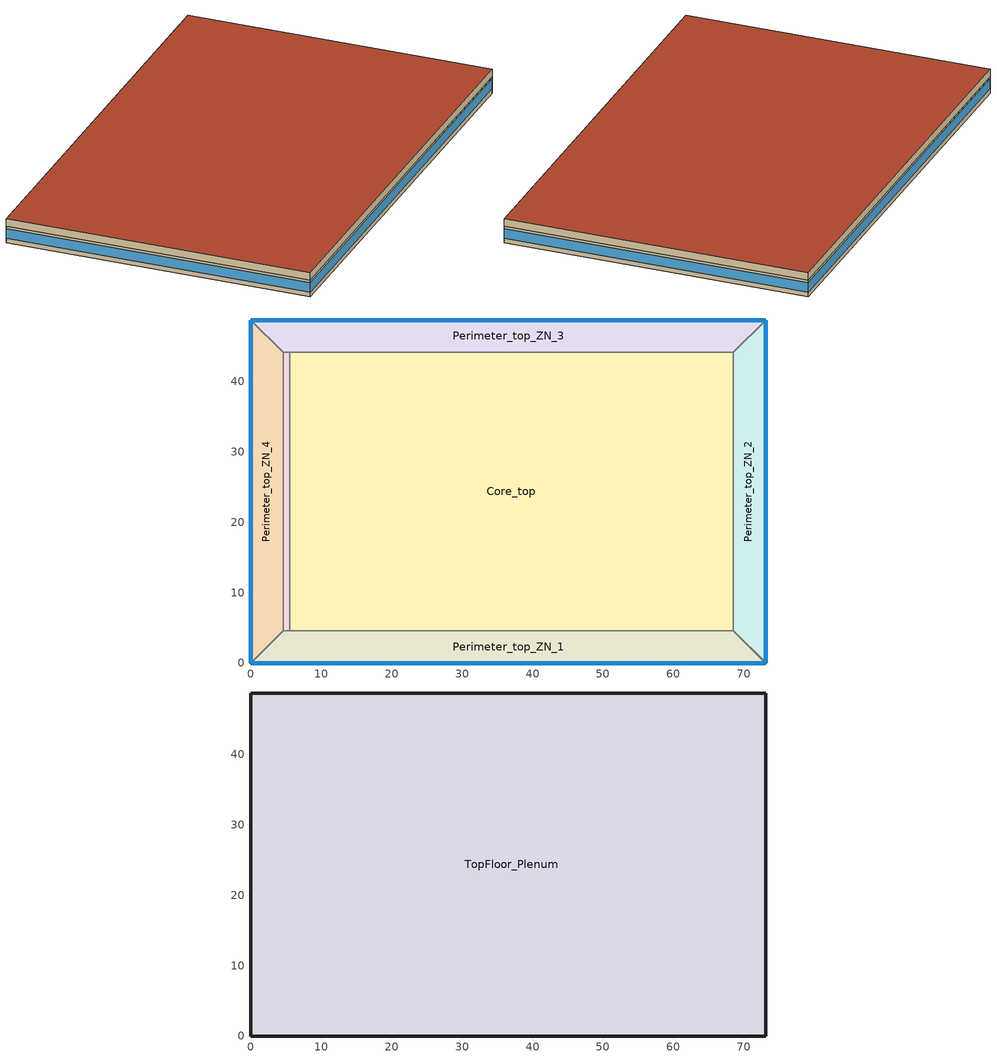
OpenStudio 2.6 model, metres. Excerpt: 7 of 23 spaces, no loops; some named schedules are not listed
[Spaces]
DataCenter_top_ZN_6
 floor adiabatic (BTAP-Int-Wall): 5.49,44.16 5.49,4.57 4.57,4.57 4.57,44.16 z43.6
 wall to Perimeter_top_ZN_4: 4.57,44.16 4.57,4.57 z43.6:46.34
 wall to Core_top: 5.49,4.57 5.49,44.16 z43.6:46.34
 wall to Perimeter_top_ZN_3: 5.49,44.16 4.57,44.16 z43.6:46.34
 wall to Perimeter_top_ZN_1: 4.57,4.57 5.49,4.57 z43.6:46.34
Perimeter_top_ZN_3
 floor adiabatic (BTAP-Int-Wall): 73.11,48.74 68.53,44.16 4.57,44.16 0,48.74 z43.6
 wall outside: 73.11,48.74 0,48.74 z43.6:46.34
 wall to Core_top: 5.49,44.16 68.53,44.16 z43.6:46.34
 wall to Perimeter_top_ZN_2: 68.53,44.16 73.11,48.74 z43.6:46.34
 wall to Perimeter_top_ZN_4: 0,48.74 4.57,44.16 z43.6:46.34
 window: 73.08,48.74 0.03,48.74 z44.36:45.94
Core_top
 floor adiabatic (BTAP-Int-Wall): 68.53,44.16 68.53,4.57 5.49,4.57 5.49,44.16 z43.6
 wall to Perimeter_top_ZN_1: 5.49,4.57 68.53,4.57 z43.6:46.34
 wall to Perimeter_top_ZN_2: 68.53,4.57 68.53,44.16 z43.6:46.34
Perimeter_top_ZN_2
 floor adiabatic (BTAP-Int-Wall): 73.11,48.74 73.11,0 68.53,4.57 68.53,44.16 z43.6
 wall outside: 73.11,0 73.11,48.74 z43.6:46.34
 wall to Perimeter_top_ZN_1: 68.53,4.57 73.11,0 z43.6:46.34
 window: 73.11,0.03 73.11,48.71 z44.36:45.94
Perimeter_top_ZN_1
 floor adiabatic (BTAP-Int-Wall): 68.53,4.57 73.11,0 0,0 4.57,4.57 z43.6
 wall outside: 0,0 73.11,0 z43.6:46.34
 wall to Perimeter_top_ZN_4: 4.57,4.57 0,0 z43.6:46.34
 window: 0.03,0 73.08,0 z44.36:45.94
Perimeter_top_ZN_4
 floor adiabatic (BTAP-Int-Wall): 0,48.74 4.57,44.16 4.57,4.57 0,0 z43.6
 wall outside: 0,48.74 0,0 z43.6:46.34
 window: 0,48.71 0,0.03 z44.36:45.94
TopFloor_Plenum
 floor to Perimeter_top_ZN_3: 73.11,48.74 68.53,44.16 4.57,44.16 0,48.74 z46.34
 floor to Perimeter_top_ZN_2: 73.11,48.74 73.11,0 68.53,4.57 68.53,44.16 z46.34
 floor to Perimeter_top_ZN_1: 68.53,4.57 73.11,0 0,0 4.57,4.57 z46.34
 floor to Perimeter_top_ZN_4: 0,48.74 4.57,44.16 4.57,4.57 0,0 z46.34
 floor to DataCenter_top_ZN_6: 5.49,44.16 5.49,4.57 4.57,4.57 4.57,44.16 z46.34
 floor to Core_top: 68.53,44.16 68.53,4.57 5.49,4.57 5.49,44.16 z46.34
 wall outside: 0,0 73.11,0 73.11,48.74 0,48.74 0,0 z46.34:47.56
 roof outside: 73.11,0 73.11,48.74 0,48.74 0,0 z47.56
[Building]
LargeOffice-CAN_BC_Vancouver.Intl.AP.718920_CWEC2016.epw created: 2019-05-17 15:21:47 +0000: North Axis {deg}=0; Default Construction Set=BTAP-Mass at hdd = 2800.0; Standards Number of Stories=13; Standards Number of Above Ground Stories=12; Standards Building Type=NECB2017_LargeOffice
[Site]
Vancouver Intl AP_BC_CAN: Latitude {deg}=49.195; Longitude {deg}=-123.184; Time Zone {hr}=-8; Elevation {m}=4.3
[Site:WaterMainsTemperature]
Calculation Method=Correlation; Annual Average Outdoor Air Temperature {C}=10.4083; Maximum Difference In Monthly Average Outdoor Air Temperatures {deltaC}=14.1
[Site:GroundTemperature:BuildingSurface]
19.527, 19.502, 19.536, 19.598, 20.002, 21.64, 22.225, 22.375, 21.449, 20.121, 19.802, 19.633
[SizingPeriod:DesignDay] Barometric Pressure {Pa}=101273; Sky Clearness=0; Rain Indicator=0; Snow Indicator=0; Day of Month=21; Daylight Saving Time Indicator=0; Humidity Indicating Type=Wetbulb; Dry-Bulb Temperature Range Modifier Type=DefaultMultipliers
Name | Maximum Dry-Bulb Temperature {C} | Daily Dry-Bulb Temperature Range {deltaC} | Humidity Indicating Conditions at Maximum Dry-Bulb | Wind Speed {m/s} | Wind Direction {deg} | Month | Day Type | Solar Model Indicator | ASHRAE Taub | ASHRAE Taud
Vancouver Intl AP Ann Clg .4% Condns DB=>MWB | 25.1 | 7.6 | 18.5 | 3.7 | 300 | 7 | SummerDesignDay | ASHRAETau | 0.359 | 2.485
Vancouver Intl AP Ann Htg 99.6% Condns DB | -6.1 | 0 | -6.1 | 3 | 100 | 12 | WinterDesignDay | ASHRAEClearSky
[Material:NoMass] Roughness=Smooth; Thermal Absorptance=0.9; Solar Absorptance=0.7
Name | Thermal Resistance {m2-K/W} | Visible Absorptance
Typical Carpet Pad | 0.21648 | 0.8
Typical Insulation 1 | 4.14482 | 0.7
Typical Insulation 2 | 2.90366 | 0.7
Typical Insulation 3 | 5.18133 | 0.7
Typical Carpet Pad 2 | 1.25503 | 0.8
Typical Carpet Pad 3 | 1.69459 | 0.8
Typical Insulation 4 | 0.476173 | 0.7
Typical Insulation 5 | 0.47619 | 0.7
[Material]
Name | Roughness | Thickness {m} | Conductivity {W/m-K} | Density {kg/m3} | Specific Heat {J/kg-K} | Thermal Absorptance | Solar Absorptance | Visible Absorptance
100mm Normalweight concrete floor | MediumSmooth | 0.1016 | 2.31 | 2322 | 832
G01 13mm gypsum board | Smooth | 0.0127 | 0.16 | 800 | 1090 | 0.9 | 0.7 | 0.5
G05 25mm wood | MediumSmooth | 0.0254 | 0.15 | 608 | 1630 | 0.9 | 0.5 | 0.5
4 in. Normalweight Concrete Floor | MediumRough | 0.1016 | 2.31 | 2322 | 832 | 0.9 | 0.7 | 0.7
1IN Stucco | Smooth | 0.0253 | 0.6918 | 1858 | 837 | 0.9 | 0.7 | 0.92
8IN CONCRETE HW RefBldg | Rough | 0.2032 | 1.311 | 2240 | 836.8 | 0.9 | 0.7 | 0.7
1/2IN Gypsum | Smooth | 0.0127 | 0.16 | 784.9 | 830 | 0.9 | 0.4 | 0.4
Metal Roof Surface; F08 Metal surface | Smooth | 0.0008 | 45.28 | 7824 | 500 | 0.9 | 0.7 | 0.7
6 in. Normalweight Concrete Floor | MediumRough | 0.1524 | 2.31 | 2322 | 832 | 0.9 | 0.7 | 0.7
[Construction]
BTAP-Int-Floor: 100mm Normalweight concrete floor, Typical Carpet Pad
BTAP-Int-Wall: G01 13mm gypsum board, G01 13mm gypsum board
BTAP-Int-Ceiling: Typical Carpet Pad, 100mm Normalweight concrete floor
BTAP-Ext-DaylightDiffuser: SimpleGlazing
BTAP-Int-Door: G05 25mm wood
BTAP-Ext-Floor-Mass:U-0.227: Typical Insulation 1, 4 in. Normalweight Concrete Floor, Typical Carpet Pad
BTAP-Ext-Wall-Mass:U-0.315: 1IN Stucco, 8IN CONCRETE HW RefBldg, Typical Insulation 2, 1/2IN Gypsum
BTAP-Ext-Roof-Metal:U-0.193: Metal Roof Surface, Typical Insulation 3
BTAP-Grnd-Floor-Mass:U-0.757: 6 in. Normalweight Concrete Floor, Typical Carpet Pad 2
BTAP-Grnd-Roof-Mass:U-0.568: 6 in. Normalweight Concrete Floor, Typical Carpet Pad 3
BTAP-Ext-Door:U-2.1: F08 Metal surface, Typical Insulation 4
BTAP-Ext-OverHeadDoor:U-2.1: Typical Insulation 5
BTAP-Ext-DaylightDiffuser:U=0.210 SHGC=0.600: SimpleGlazing:U=0.210 SHGC=0.600
[DefaultConstructionSet]
BTAP-Mass at hdd = 2800.0: Default Exterior Surface Constructions=BTAP-Mass at hdd = 2800.0; Default Interior Surface Constructions=Default Surface Constructions 2; Default Ground Contact Surface Constructions=BTAP-Mass at hdd = 2800.0 1; Default Exterior SubSurface Constructions=BTAP-Mass at hdd = 2800.0; Default Interior SubSurface Constructions=Default Sub Surface Constructions 2; Interior Partition Construction=BTAP-Int-Door
[DefaultSurfaceConstructions]
Name | Floor Construction | Wall Construction | Roof Ceiling Construction
Default Surface Constructions 2 | BTAP-Int-Floor | BTAP-Int-Wall | BTAP-Int-Ceiling
BTAP-Mass at hdd = 2800.0 | BTAP-Ext-Floor-Mass:U-0.227 | BTAP-Ext-Wall-Mass:U-0.315 | BTAP-Ext-Roof-Metal:U-0.193
BTAP-Mass at hdd = 2800.0 1 | BTAP-Grnd-Floor-Mass:U-0.757 | BTAP-Grnd-Roof-Mass:U-0.568 | BTAP-Grnd-Roof-Mass:U-0.568
[DefaultSubSurfaceConstructions]
Name | Fixed Window Construction | Operable Window Construction | Door Construction | Glass Door Construction | Overhead Door Construction | Skylight Construction | Tubular Daylight Dome Construction | Tubular Daylight Diffuser Construction
Default Sub Surface Constructions 2 | BTAP-Ext-DaylightDiffuser | BTAP-Ext-DaylightDiffuser | BTAP-Int-Door
BTAP-Mass at hdd = 2800.0 | BTAP-Ext-DaylightDiffuser:U=0.210 SHGC=0.600 | BTAP-Ext-DaylightDiffuser:U=0.210 SHGC=0.600 | BTAP-Ext-Door:U-2.1 | BTAP-Ext-DaylightDiffuser:U=0.210 SHGC=0.600 | BTAP-Ext-OverHeadDoor:U-2.1 | BTAP-Ext-DaylightDiffuser:U=0.210 SHGC=0.600 | BTAP-Ext-DaylightDiffuser:U=0.210 SHGC=0.600 | BTAP-Ext-DaylightDiffuser:U=0.210 SHGC=0.600
[WindowMaterial:SimpleGlazingSystem] Solar Heat Gain Coefficient=0.6; Visible Transmittance=0.21
Name | U-Factor {W/m2-K}
SimpleGlazing | 2.2
SimpleGlazing:U=0.210 SHGC=0.600 | 2.1
[Space] Building Story=Building Story 3
Name | Space Type | Thermal Zone | Part of Total Floor Area
DataCenter_top_ZN_6 | Space Function Office open plan | Sp-DataCenter_top_ZN_6 Sys-6 Flr-4 Sch-A HPlcmt-core ZN
Perimeter_top_ZN_3 | Space Function Office open plan | Sp-Perimeter_top_ZN_3 Sys-6 Flr-4 Sch-A HPlcmt-north ZN | Yes
Core_top | Space Function Office open plan | Sp-Core_top Sys-6 Flr-4 Sch-A HPlcmt-core ZN | Yes
Perimeter_top_ZN_2 | Space Function Office open plan | Sp-Perimeter_top_ZN_2 Sys-6 Flr-4 Sch-A HPlcmt-east ZN | Yes
Perimeter_top_ZN_1 | Space Function Office open plan | Sp-Perimeter_top_ZN_1 Sys-6 Flr-4 Sch-A HPlcmt-south ZN | Yes
TopFloor_Plenum | Space Function - undefined - | Sp-TopFloor_Plenum Sys-0 Flr-4 Sch-- undefined - HPlcmt-north ZN | No
Perimeter_top_ZN_4 | Space Function Office open plan | Sp-Perimeter_top_ZN_4 Sys-6 Flr-4 Sch-A HPlcmt-west ZN | Yes
[BuildingStory]
Building Story 3: Nominal Z Coordinate {m}=43.5952
[SpaceType] Standards Building Type=Space Function
Name | Default Schedule Set | Design Specification Outdoor Air Object | Standards Space Type
Space Function Office open plan | Space Function Office open plan Schedule Set | Space Function Office open plan Ventilation | Office open plan
Space Function - undefined - | Space Function - undefined - Schedule Set | Space Function - undefined - Ventilation | - undefined -
[DesignSpecification:OutdoorAir] Outdoor Air Flow per Person {m3/s-person}=0; Outdoor Air Flow Air Changes per Hour {1/hr}=0
Name | Outdoor Air Flow per Floor Area {m3/s-m2} | Outdoor Air Method | Outdoor Air Flow Rate {m3/s}
Space Function - undefined - Ventilation | 0
Space Function Office open plan Ventilation | 0.00042164 | Sum | 0
[DefaultScheduleSet] Infiltration Schedule=Always On
Name | Number of People Schedule | People Activity Level Schedule | Lighting Schedule | Electric Equipment Schedule
Space Function - undefined - Schedule Set
Space Function Office open plan Schedule Set | NECB-A-Occupancy | NECB-Activity | NECB-A-Occupancy-NECB-A-Lighting-0.2-0.1-0.67-Light Ruleset | NECB-A-Electric-Equipment
[ThermostatSetpoint:DualSetpoint]
Name | Heating Setpoint Temperature Schedule | Cooling Setpoint Temperature Schedule
Space Function - undefined - Thermostat 6
Space Function Office open plan Thermostat 33; Space Function Office open plan Thermostat 34; Space Function Office open plan Thermostat 35; Space Function Office open plan Thermostat 36; Space Function Office open plan Thermostat 37; Space Function Office open plan Thermostat 38 | NECB-A-Thermostat Setpoint-Heating | NECB-A-Thermostat Setpoint-Cooling
[People:Definition]
Space Function Office open plan People Definition: Number of People Calculation Method=People/Area; People per Space Floor Area {person/m2}=0.0500182; Fraction Radiant=0.3
[People]
Space Function Office open plan People: People Definition=Space Function Office open plan People Definition; Space or SpaceType=Space Function Office open plan; Work Efficiency Schedule=Work Efficiency Schedule; Clothing Insulation Schedule=Clothing Schedule; Air Velocity Schedule=Air Velocity Schedule; Multiplier=1
[Lights:Definition]
Space Function Office open plan Lights Definition: Design Level Calculation Method=Watts/Area; Watts per Space Floor Area {W/m2}=8.69993; Fraction Radiant=0.5; Fraction Visible=0.2
[Lights]
Space Function Office open plan Lights: Lights Definition=Space Function Office open plan Lights Definition; Space or SpaceType=Space Function Office open plan; Fraction Replaceable=1
[ElectricEquipment:Definition]
Space Function Office open plan Elec Equip Definition: Design Level Calculation Method=Watts/Area; Watts per Space Floor Area {W/m2}=7.50273; Fraction Radiant=0.5
[ElectricEquipment]
Space Function Office open plan Elec Equip: Electric Equipment Definition=Space Function Office open plan Elec Equip Definition; Space or SpaceType=Space Function Office open plan
[SpaceInfiltration:DesignFlowRate] Schedule=Always On Discrete; Design Flow Rate Calculation Method=Flow/ExteriorArea; Flow per Exterior Surface Area {m3/s-m2}=0.00025; Constant Term Coefficient=0; Temperature Term Coefficient=0; Velocity Term Coefficient=0.224; Velocity Squared Term Coefficient=0
Name | Space or SpaceType
Perimeter_top_ZN_1 Infiltration | Perimeter_top_ZN_1
Perimeter_top_ZN_2 Infiltration | Perimeter_top_ZN_2
Perimeter_top_ZN_3 Infiltration | Perimeter_top_ZN_3
Perimeter_top_ZN_4 Infiltration | Perimeter_top_ZN_4
TopFloor_Plenum Infiltration | TopFloor_Plenum
[ThermalZone] Use Ideal Air Loads=No
Name | Thermostat
Sp-TopFloor_Plenum Sys-0 Flr-4 Sch-- undefined - HPlcmt-north ZN | Space Function - undefined - Thermostat 6
Sp-Perimeter_top_ZN_3 Sys-6 Flr-4 Sch-A HPlcmt-north ZN | Space Function Office open plan Thermostat 33
Sp-Perimeter_top_ZN_2 Sys-6 Flr-4 Sch-A HPlcmt-east ZN | Space Function Office open plan Thermostat 34
Sp-Perimeter_top_ZN_4 Sys-6 Flr-4 Sch-A HPlcmt-west ZN | Space Function Office open plan Thermostat 35
Sp-Perimeter_top_ZN_1 Sys-6 Flr-4 Sch-A HPlcmt-south ZN | Space Function Office open plan Thermostat 36
Sp-Core_top Sys-6 Flr-4 Sch-A HPlcmt-core ZN | Space Function Office open plan Thermostat 37
Sp-DataCenter_top_ZN_6 Sys-6 Flr-4 Sch-A HPlcmt-core ZN | Space Function Office open plan Thermostat 38
[Sizing:Zone] Zone Cooling Design Supply Air Temperature Input Method=SupplyAirTemperature; Zone Cooling Design Supply Air Temperature {C}=14; Zone Cooling Design Supply Air Temperature Difference {deltaC}=11.11; Zone Heating Design Supply Air Temperature Input Method=SupplyAirTemperature; Zone Heating Design Supply Air Temperature {C}=40; Zone Heating Design Supply Air Temperature Difference {deltaC}=11.11; Zone Cooling Design Supply Air Humidity Ratio {kg-H2O/kg-air}=0.0085; Zone Heating Design Supply Air Humidity Ratio {kg-H2O/kg-air}=0.008; Cooling Design Air Flow Method=DesignDay; Heating Design Air Flow Method=DesignDay; Account for Dedicated Outdoor Air System=No; Dedicated Outdoor Air System Control Strategy=NeutralSupplyAir; Dedicated Outdoor Air Low Setpoint Temperature for Design {C}=autosize; Dedicated Outdoor Air High Setpoint Temperature for Design {C}=autosize
Sp-GroundFloor_Plenum Sys-0 Flr-2 Sch-- undefined - HPlcmt-north ZN; Sp-MidFloor_Plenum Sys-0 Flr-3 Sch-- undefined - HPlcmt-north ZN; Sp-TopFloor_Plenum Sys-0 Flr-4 Sch-- undefined - HPlcmt-north ZN
[ZoneHVAC:Baseboard:Convective:Electric] Availability Schedule=Always On Discrete; Nominal Capacity {W}=autosize; Efficiency=1
Zone HVAC Baseboard Convective Electric 1; Zone HVAC Baseboard Convective Electric 2; Zone HVAC Baseboard Convective Electric 3; Zone HVAC Baseboard Convective Electric 4; Zone HVAC Baseboard Convective Electric 5; Zone HVAC Baseboard Convective Electric 6; Zone HVAC Baseboard Convective Electric 7; Zone HVAC Baseboard Convective Electric 8; Zone HVAC Baseboard Convective Electric 9; Zone HVAC Baseboard Convective Electric 10; Zone HVAC Baseboard Convective Electric 11; Zone HVAC Baseboard Convective Electric 12; Zone HVAC Baseboard Convective Electric 13; Zone HVAC Baseboard Convective Electric 14; Zone HVAC Baseboard Convective Electric 15; Zone HVAC Baseboard Convective Electric 16; Zone HVAC Baseboard Convective Electric 17; Zone HVAC Baseboard Convective Electric 18; Zone HVAC Baseboard Convective Electric 19; Zone HVAC Baseboard Convective Electric 20
[AvailabilityManager:NightCycle] Control Type=CycleOnAny; Thermostat Tolerance {deltaC}=1; Cycling Run Time {s}=3600
Availability Manager Night Cycle 1; Availability Manager Night Cycle 2; Availability Manager Night Cycle 3; Availability Manager Night Cycle 4
[HeatExchanger:AirToAir:SensibleAndLatent]
Sys_6_VAV with Reheat 2 ERV: Availability Schedule=Always On Discrete; Nominal Supply Air Flow Rate {m3/s}=autosize; Sensible Effectiveness at 100% Heating Air Flow=0.5; Latent Effectiveness at 100% Heating Air Flow=0.5; Sensible Effectiveness at 75% Heating Air Flow=0.5; Latent Effectiveness at 75% Heating Air Flow=0.5; Sensible Effectiveness at 100% Cooling Air Flow=0.5; Latent Effectiveness at 100% Cooling Air Flow=0.5; Sensible Effectiveness at 75% Cooling Air Flow=0.5; Latent Effectiveness at 75% Cooling Air Flow=0.5; Nominal Electric Power {W}=107843; Supply Air Outlet Temperature Control=Yes; Heat Exchanger Type=Rotary; Frost Control Type=ExhaustOnly; Threshold Temperature {C}=-23.3; Initial Defrost Time Fraction=0.167; Rate of Defrost Time Fraction Increase {1/K}=1.44; Economizer Lockout=Yes
[Coil:Cooling:DX:VariableSpeed:SpeedData] Reference Unit Gross Rated Total Cooling Capacity {W}=8914.19; Reference Unit Gross Rated Sensible Heat Ratio=0.79; Reference Unit Gross Rated Cooling COP=3.13; Reference Unit Rated Air Flow Rate {m3/s}=0.944
Name | Total Cooling Capacity Function of Temperature Curve | Total Cooling Capacity Function of Air Flow Fraction Curve | Energy Input Ratio Function of Temperature Curve | Energy Input Ratio Function of Air Flow Fraction Curve
Coil Cooling DX Variable Speed Speed Data 1 | Mitsubishi Hyper Heating VRF CCAPFT curve | Mitsubishi Hyper Heating VRF CCAPFFF curve | Mitsubishi Hyper Heating VRF CEIRFT curve | Mitsubishi Hyper Heating VRF CEIRFFF curve
Coil Cooling DX Variable Speed Speed Data 2 | Mitsubishi Hyper Heating VRF CCAPFT curve 1 | Mitsubishi Hyper Heating VRF CCAPFFF curve 1 | Mitsubishi Hyper Heating VRF CEIRFT curve 1 | Mitsubishi Hyper Heating VRF CEIRFFF curve 1
Coil Cooling DX Variable Speed Speed Data 3 | Mitsubishi Hyper Heating VRF CCAPFT curve 2 | Mitsubishi Hyper Heating VRF CCAPFFF curve 2 | Mitsubishi Hyper Heating VRF CEIRFT curve 2 | Mitsubishi Hyper Heating VRF CEIRFFF curve 2
Coil Cooling DX Variable Speed Speed Data 4 | Mitsubishi Hyper Heating VRF CCAPFT curve 3 | Mitsubishi Hyper Heating VRF CCAPFFF curve 3 | Mitsubishi Hyper Heating VRF CEIRFT curve 3 | Mitsubishi Hyper Heating VRF CEIRFFF curve 3
[Coil:Heating:DX:VariableSpeed:SpeedData] Reference Unit Gross Rated Heating Capacity {W}=9124.85; Reference Unit Rated Air Flow Rate {m3/s}=0.653
Name | Reference Unit Gross Rated Heating COP | Heating Capacity Function of Temperature Curve | Total  Heating Capacity Function of Air Flow Fraction Curve | Energy Input Ratio Function of Temperature Curve | Energy Input Ratio Function of Air Flow Fraction Curve
Coil Heating DX Variable Speed Speed Data 1 | 3.37 | Mitsubishi Hyper Heating VRF HCAPFT curve | Mitsubishi Hyper Heating VRF HCAPFFF curve | Mitsubishi Hyper Heating VRF HEIRFT curve | Mitsubishi Hyper Heating VRF HEIRFFF curve
Coil Heating DX Variable Speed Speed Data 2 | 3.37 | Mitsubishi Hyper Heating VRF HCAPFT curve 1 | Mitsubishi Hyper Heating VRF HCAPFFF curve 1 | Mitsubishi Hyper Heating VRF HEIRFT curve 1 | Mitsubishi Hyper Heating VRF HEIRFFF curve 1
Coil Heating DX Variable Speed Speed Data 3 | 3.37 | Mitsubishi Hyper Heating VRF HCAPFT curve 2 | Mitsubishi Hyper Heating VRF HCAPFFF curve 2 | Mitsubishi Hyper Heating VRF HEIRFT curve 2 | Mitsubishi Hyper Heating VRF HEIRFFF curve 2
Coil Heating DX Variable Speed Speed Data 4 | 3.62 | Mitsubishi Hyper Heating VRF HCAPFT curve 3 | Mitsubishi Hyper Heating VRF HCAPFFF curve 3 | Mitsubishi Hyper Heating VRF HEIRFT curve 3 | Mitsubishi Hyper Heating VRF HEIRFFF curve 3
[SetpointManager:OutdoorAirPretreat]
Setpoint Manager Outdoor Air Pretreat 2: Minimum Setpoint Temperature {C}=-99; Maximum Setpoint Temperature {C}=99; Minimum Setpoint Humidity Ratio {kgWater/kgDryAir}=1e-05; Maximum Setpoint Humidity Ratio {kgWater/kgDryAir}=1
[Schedule:Ruleset]
Always On: Default Day Schedule=Always On Default
Clothing Schedule: Default Day Schedule=Clothing Schedule Default Winter Clothes
Air Velocity Schedule: Default Day Schedule=Air Velocity Schedule Default
Work Efficiency Schedule: Default Day Schedule=Work Efficiency Schedule Default
NECB-A-Occupancy: Default Day Schedule=NECB-A-Occupancy Default
NECB-Activity: Default Day Schedule=NECB-Activity Default; Summer Design Day Schedule=NECB-Activity Summer Design Day; Winter Design Day Schedule=NECB-Activity Winter Design Day
NECB-A-Electric-Equipment: Default Day Schedule=NECB-A-Electric-Equipment Default
NECB-A-Thermostat Setpoint-Heating: Default Day Schedule=NECB-A-Thermostat Setpoint-Heating Default
NECB-A-Thermostat Setpoint-Cooling: Default Day Schedule=NECB-A-Thermostat Setpoint-Cooling Default
NECB-A-Occupancy-NECB-A-Lighting-0.2-0.1-0.67-Light Ruleset: Default Day Schedule=NECB-A-Occupancy-NECB-A-Lighting-0.2-0.1-0.67-Light Default
[Schedule:Day]
NECB-A-Thermostat Setpoint-Heating Default: 6, 0, 18, 7, 0, 20, 21, 0, 22, 24, 0, 18
[Schedule:Rule] Schedule Ruleset=NECB-A-Thermostat Setpoint-Heating; Date Specification Type=DateRange; Start Month=1; Start Day=1; End Month=12; End Day=31
Name | Rule Order | Day Schedule | Apply Monday | Apply Tuesday | Apply Wednesday | Apply Thursday | Apply Friday | Apply Saturday
Schedule Rule 11 | 2 | NECB-A-Thermostat Setpoint-Heating Default|Wkdy Day | Yes | Yes | Yes | Yes | Yes
Schedule Rule 12 | 1 | NECB-A-Thermostat Setpoint-Heating Sat Day |  |  |  |  |  | Yes
[Schedule:Constant]
Always On Discrete: Value=1
[Curve:Biquadratic] Minimum Value of x=15
Name | Coefficient1 Constant | Coefficient2 x | Coefficient3 x**2 | Coefficient4 y | Coefficient5 y**2 | Coefficient6 x*y | Maximum Value of x | Minimum Value of y | Maximum Value of y
Mitsubishi Hyper Heating VRF CCAPFT curve; Mitsubishi Hyper Heating VRF CCAPFT curve 1; Mitsubishi Hyper Heating VRF CCAPFT curve 2; Mitsubishi Hyper Heating VRF CCAPFT curve 3 | 0.178303 | 0.0531409 | -0.000326454 | 0.00852964 | -0.000128919 | -0.000313914 | 24 | -5 | 43
Mitsubishi Hyper Heating VRF CEIRFT curve; Mitsubishi Hyper Heating VRF CEIRFT curve 1; Mitsubishi Hyper Heating VRF CEIRFT curve 2; Mitsubishi Hyper Heating VRF CEIRFT curve 3 | 0.4084 | 0.0256637 | -0.000468567 | -0.00718285 | 0.000344681 | 9.99616e-05 | 24 | -5 | 43
Mitsubishi Hyper Heating VRF HCAPFT curve; Mitsubishi Hyper Heating VRF HCAPFT curve 1; Mitsubishi Hyper Heating VRF HCAPFT curve 2; Mitsubishi Hyper Heating VRF HCAPFT curve 3 | 1.41267 | -0.00563794 | -0.000543811 | 0.0255898 | -0.000337004 | -0.00108661 | 27 | -20 | 15
Mitsubishi Hyper Heating VRF HEIRFT curve; Mitsubishi Hyper Heating VRF HEIRFT curve 1; Mitsubishi Hyper Heating VRF HEIRFT curve 2; Mitsubishi Hyper Heating VRF HEIRFT curve 3 | 1.14888 | 0.0582594 | -0.00247355 | -0.0220304 | -7.01977e-05 | -0.00028168 | 27 | -20 | 15
[Curve:Quadratic] Coefficient3 x**2=0
Name | Coefficient1 Constant | Coefficient2 x | Minimum Value of x | Maximum Value of x
Mitsubishi Hyper Heating VRF CCAPFFF curve; Mitsubishi Hyper Heating VRF HCAPFFF curve; Mitsubishi Hyper Heating VRF CCAPFFF curve 1; Mitsubishi Hyper Heating VRF HCAPFFF curve 1; Mitsubishi Hyper Heating VRF CCAPFFF curve 2; Mitsubishi Hyper Heating VRF HCAPFFF curve 2; Mitsubishi Hyper Heating VRF CCAPFFF curve 3; Mitsubishi Hyper Heating VRF HCAPFFF curve 3 | 0.8 | 0.2 | 0.5 | 1.5
Mitsubishi Hyper Heating VRF CEIRFFF curve; Mitsubishi Hyper Heating VRF HEIRFFF curve; Mitsubishi Hyper Heating VRF CEIRFFF curve 1; Mitsubishi Hyper Heating VRF HEIRFFF curve 1; Mitsubishi Hyper Heating VRF CEIRFFF curve 2; Mitsubishi Hyper Heating VRF HEIRFFF curve 2; Mitsubishi Hyper Heating VRF CEIRFFF curve 3; Mitsubishi Hyper Heating VRF HEIRFFF curve 3 | 1 | 0 | 0 | 1
